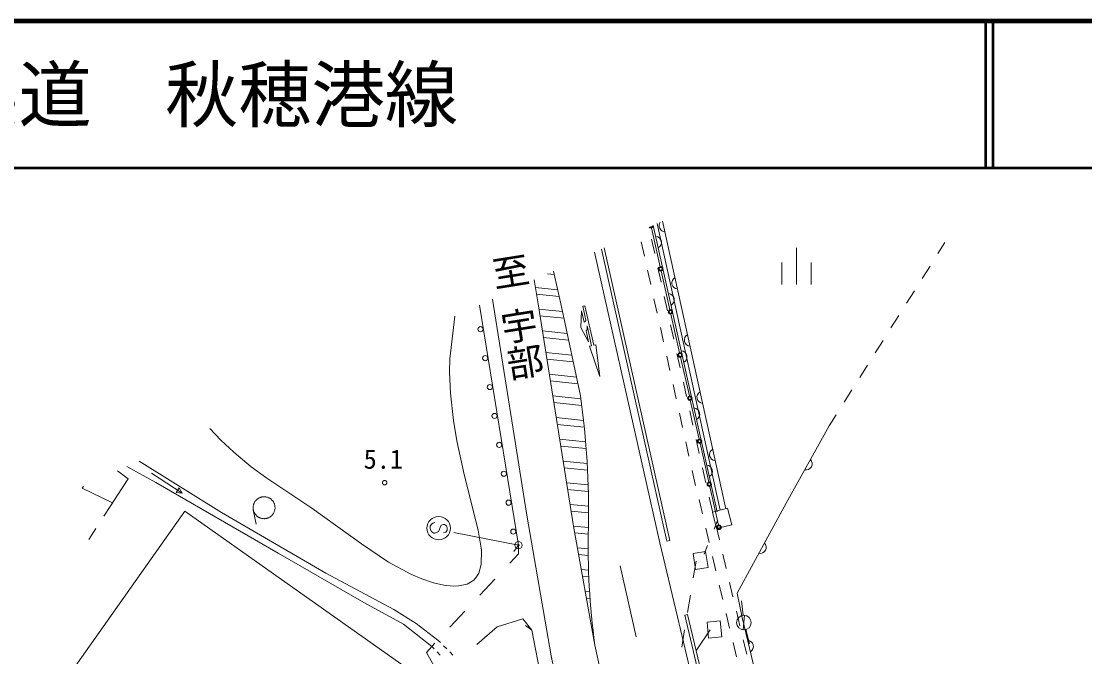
# Model space of a CAD drawing. Units: millimetres, scale not verified. Extents: x 40000 to 680000, y 20000 to 380000.
# Drawn here: x 231923 to 304517, y 336600 to 380000 of the extents above; entities that cross this region are included whole.
import ezdxf
from ezdxf.enums import TextEntityAlignment as Align

# ---------------------------------------------------------------- set-up
doc = ezdxf.new("R2010")
doc.units = ezdxf.units.MM
doc.header["$LTSCALE"] = 1000
doc.header["$PDMODE"] = 32
doc.header["$PDSIZE"] = 500
for name, color, linetype, lineweight in [('M-BGD', 7, 'Continuous', 13), ('M-BGD-EXST', 7, 'Continuous', 13), ('M-STR-STRC', 7, 'Continuous', 13), ('M-STR-STRD', 7, 'Continuous', 13), ('M-TTL', 2, 'Continuous', 140), ('M-TTL-LINE', 7, 'Continuous', 50)]:
    doc.layers.add(name, color=color, linetype=linetype, lineweight=lineweight)
doc.layers.add('M-TTL-TXT', color=7, linetype='Continuous')
doc.styles.add('@ＭＳ ゴシック', font='')
doc.styles.add('ＭＳ ゴシック', font='')
doc.styles.get('@ＭＳ ゴシック').set_extended_font_data('@MS Gothic')
doc.styles.get('ＭＳ ゴシック').set_extended_font_data('MS Gothic')

msp = doc.modelspace()

# ---------------------------------------------------------------- linework, layer by layer
at = {"layer": 'M-BGD'}
for p, q in [((274939, 365886), (275536, 363237)), ((279424, 346500), (275068, 366058)), ((275329, 366178), (279626, 346608)), ((275701, 366348), (280017, 346694)), ((274246, 364943), (274463, 363967)), ((274946, 365112), (275163, 364136)), ((284842, 362030), (284842, 364530)), ((294489, 364129), (294973, 364898)), ((274680, 362991), (274897, 362015)), ((275380, 363160), (275597, 362184)), ((283842, 362030), (283842, 363530)), ((285842, 362030), (285842, 363530)), ((293422, 362437), (293955, 363283)), ((275602, 362944), (276200, 360295)), ((292356, 360745), (292889, 361591)), ((275114, 361038), (275332, 360062)), ((275814, 361208), (276031, 360232)), ((263206, 360620), (265860, 344219)), ((261183, 356940), (261525, 359850)), ((276266, 360002), (276863, 357353)), ((291290, 359053), (291823, 359899)), ((275549, 359086), (275766, 358110)), ((276248, 359256), (276466, 358279)), ((290223, 357361), (290757, 358207)), ((276683, 357303), (276900, 356327)), ((261160, 356045), (261183, 356940)), ((275983, 357134), (276200, 356158)), ((276929, 357060), (277527, 354411)), ((289157, 355669), (289690, 356515)), ((261223, 354595), (261160, 356045)), ((276417, 355182), (276634, 354206)), ((277117, 355351), (277334, 354375)), ((261422, 352724), (261223, 354595)), ((288091, 353977), (288624, 354823)), ((277593, 354118), (278190, 351469)), ((276852, 353229), (277069, 352253)), ((277551, 353399), (277768, 352423)), ((287073, 352362), (287558, 353131)), ((244797, 352181), (245547, 351400)), ((261653, 351342), (261422, 352724)), ((284132, 347081), (287073, 352362)), ((245547, 351400), (246430, 350566)), ((277986, 351446), (278203, 350470)), ((262153, 349044), (261653, 351342)), ((277286, 351277), (277503, 350301)), ((278256, 351176), (278854, 348527)), ((239964, 349965), (245591, 346457)), ((246430, 350566), (247610, 349574)), ((239211, 348744), (238487, 349288)), ((241106, 348500), (239139, 349587)), ((247610, 349574), (248694, 348790)), ((277720, 349325), (277836, 348803)), ((278420, 349494), (278537, 348969)), ((238493, 347636), (239211, 348744)), ((240822, 349147), (242910, 347772)), ((249454, 343684), (241106, 348500)), ((248694, 348790), (251749, 346748)), ((256579, 348495), (256578, 348487)), ((256578, 348487), (256578, 348479)), ((256578, 348479), (256579, 348471)), ((256581, 348510), (256579, 348502)), ((256579, 348502), (256579, 348495)), ((256579, 348471), (256580, 348463)), ((256580, 348463), (256581, 348456)), ((256582, 348518), (256581, 348510)), ((256581, 348456), (256582, 348448)), ((256584, 348525), (256582, 348518)), ((256586, 348533), (256584, 348525)), ((256589, 348540), (256586, 348533)), ((256592, 348547), (256589, 348540)), ((256596, 348554), (256592, 348547)), ((256600, 348561), (256596, 348554)), ((256604, 348568), (256600, 348561)), ((256609, 348574), (256604, 348568)), ((256614, 348580), (256609, 348574)), ((256619, 348586), (256614, 348580)), ((256624, 348592), (256619, 348586)), ((256630, 348597), (256624, 348592)), ((256636, 348602), (256630, 348597)), ((256643, 348607), (256636, 348602)), ((256649, 348611), (256643, 348607)), ((256656, 348615), (256649, 348611)), ((256663, 348619), (256656, 348615)), ((256670, 348622), (256663, 348619)), ((256677, 348625), (256670, 348622)), ((256685, 348627), (256677, 348625)), ((256692, 348629), (256685, 348627)), ((256700, 348631), (256692, 348629)), ((256708, 348632), (256700, 348631)), ((256716, 348633), (256708, 348632)), ((256723, 348634), (256716, 348633)), ((256731, 348634), (256723, 348634)), ((256739, 348633), (256731, 348634)), ((256747, 348632), (256739, 348633)), ((256755, 348631), (256747, 348632)), ((256762, 348630), (256755, 348631)), ((256770, 348628), (256762, 348630)), ((256777, 348625), (256770, 348628)), ((256785, 348623), (256777, 348625)), ((256792, 348619), (256785, 348623)), ((256799, 348616), (256792, 348619)), ((256806, 348612), (256799, 348616)), ((256812, 348608), (256806, 348612)), ((256819, 348603), (256812, 348608)), ((256825, 348598), (256819, 348603)), ((256831, 348593), (256825, 348598)), ((256836, 348588), (256831, 348593)), ((256842, 348582), (256836, 348588)), ((256847, 348576), (256842, 348582)), ((256851, 348569), (256847, 348576)), ((256856, 348563), (256851, 348569)), ((256860, 348556), (256856, 348563)), ((256863, 348549), (256860, 348556)), ((256866, 348542), (256863, 348549)), ((256869, 348535), (256866, 348542)), ((256872, 348527), (256869, 348535)), ((256874, 348519), (256872, 348527)), ((256875, 348512), (256874, 348519)), ((256874, 348449), (256876, 348457)), ((256877, 348504), (256875, 348512)), ((256876, 348457), (256877, 348465)), ((256878, 348496), (256877, 348504)), ((256877, 348465), (256878, 348473)), ((256878, 348488), (256878, 348496)), ((256878, 348481), (256878, 348488)), ((256878, 348473), (256878, 348481)), ((263113, 345241), (262153, 349044)), ((277836, 348803), (277955, 348302)), ((278537, 348969), (278656, 348469)), ((236177, 348229), (236079, 348122)), ((236079, 348122), (238152, 347108)), ((242494, 347822), (242700, 348135)), ((242910, 347772), (242494, 347822)), ((242700, 348135), (242910, 347772)), ((256582, 348448), (256585, 348440)), ((256585, 348440), (256587, 348433)), ((256587, 348433), (256590, 348425)), ((256590, 348425), (256593, 348418)), ((256593, 348418), (256597, 348411)), ((256597, 348411), (256601, 348405)), ((256601, 348405), (256605, 348398)), ((256605, 348398), (256610, 348392)), ((256610, 348392), (256615, 348386)), ((256615, 348386), (256620, 348380)), ((256620, 348380), (256626, 348374)), ((256626, 348374), (256631, 348369)), ((256631, 348369), (256637, 348364)), ((256637, 348364), (256644, 348360)), ((256644, 348360), (256650, 348355)), ((256650, 348355), (256657, 348351)), ((256657, 348351), (256664, 348348)), ((256664, 348348), (256672, 348345)), ((256672, 348345), (256679, 348342)), ((256679, 348342), (256686, 348340)), ((256686, 348340), (256694, 348338)), ((256694, 348338), (256702, 348336)), ((256702, 348336), (256709, 348335)), ((256709, 348335), (256717, 348334)), ((256717, 348334), (256725, 348334)), ((256725, 348334), (256733, 348334)), ((256733, 348334), (256741, 348334)), ((256741, 348334), (256749, 348335)), ((256749, 348335), (256756, 348336)), ((256756, 348336), (256764, 348338)), ((256764, 348338), (256772, 348340)), ((256772, 348340), (256779, 348343)), ((256779, 348343), (256786, 348345)), ((256786, 348345), (256793, 348349)), ((256793, 348349), (256800, 348352)), ((256800, 348352), (256807, 348356)), ((256807, 348356), (256814, 348361)), ((256814, 348361), (256820, 348365)), ((256820, 348365), (256826, 348370)), ((256826, 348370), (256832, 348375)), ((256832, 348375), (256838, 348381)), ((256838, 348381), (256843, 348387)), ((256843, 348387), (256848, 348393)), ((256848, 348393), (256852, 348399)), ((256852, 348399), (256856, 348406)), ((256856, 348406), (256860, 348413)), ((256860, 348413), (256864, 348420)), ((256864, 348420), (256867, 348427)), ((256867, 348427), (256870, 348434)), ((256870, 348434), (256872, 348442)), ((256872, 348442), (256874, 348449)), ((278920, 348234), (279517, 345584)), ((238043, 346939), (238493, 347636)), ((247787, 347025), (247775, 346988)), ((247801, 347062), (247787, 347025)), ((247817, 347098), (247801, 347062)), ((247835, 347133), (247817, 347098)), ((247854, 347167), (247835, 347133)), ((247875, 347200), (247854, 347167)), ((247898, 347232), (247875, 347200)), ((247923, 347263), (247898, 347232)), ((247949, 347292), (247923, 347263)), ((247976, 347320), (247949, 347292)), ((248006, 347346), (247976, 347320)), ((248036, 347371), (248006, 347346)), ((248068, 347395), (248036, 347371)), ((248100, 347416), (248068, 347395)), ((248134, 347436), (248100, 347416)), ((248169, 347454), (248134, 347436)), ((248205, 347470), (248169, 347454)), ((248242, 347484), (248205, 347470)), ((248279, 347497), (248242, 347484)), ((248317, 347507), (248279, 347497)), ((248355, 347516), (248317, 347507)), ((248394, 347522), (248355, 347516)), ((248433, 347526), (248394, 347522)), ((248472, 347528), (248433, 347526)), ((248511, 347529), (248472, 347528)), ((248550, 347527), (248511, 347529)), ((248590, 347523), (248550, 347527)), ((248628, 347517), (248590, 347523)), ((248667, 347509), (248628, 347517)), ((248705, 347499), (248667, 347509)), ((248742, 347487), (248705, 347499)), ((248779, 347473), (248742, 347487)), ((248815, 347458), (248779, 347473)), ((248850, 347440), (248815, 347458)), ((248884, 347420), (248850, 347440)), ((248917, 347399), (248884, 347420)), ((248949, 347376), (248917, 347399)), ((248980, 347352), (248949, 347376)), ((249009, 347326), (248980, 347352)), ((249037, 347298), (249009, 347326)), ((249063, 347269), (249037, 347298)), ((249088, 347239), (249063, 347269)), ((249111, 347207), (249088, 347239)), ((249133, 347174), (249111, 347207)), ((249153, 347140), (249133, 347174)), ((249171, 347105), (249153, 347140)), ((249187, 347070), (249171, 347105)), ((249201, 347033), (249187, 347070)), ((249214, 346996), (249201, 347033)), ((278187, 347329), (278418, 346356)), ((278887, 347496), (279118, 346523)), ((280785, 340948), (284132, 347081)), ((243085, 346542), (233494, 332977)), ((237558, 346191), (238043, 346939)), ((258617, 335561), (243085, 346542)), ((245591, 346457), (252715, 342298)), ((247748, 346834), (247746, 346794)), ((247746, 346794), (247746, 346755)), ((247746, 346755), (247748, 346716)), ((247752, 346873), (247748, 346834)), ((247748, 346716), (247753, 346677)), ((247758, 346911), (247752, 346873)), ((247753, 346677), (247759, 346638)), ((247766, 346950), (247758, 346911)), ((247947, 345656), (247759, 346638)), ((247759, 346638), (247767, 346600)), ((247775, 346988), (247766, 346950)), ((247767, 346600), (247778, 346562)), ((247778, 346562), (247790, 346525)), ((247790, 346525), (247804, 346488)), ((247804, 346488), (247821, 346452)), ((247821, 346452), (247839, 346417)), ((247839, 346417), (247858, 346383)), ((247858, 346383), (247880, 346351)), ((247880, 346351), (247903, 346319)), ((247903, 346319), (247928, 346289)), ((247928, 346289), (247955, 346260)), ((249043, 346266), (249069, 346295)), ((249069, 346295), (249093, 346326)), ((249093, 346326), (249116, 346357)), ((249116, 346357), (249137, 346391)), ((249137, 346391), (249157, 346425)), ((249157, 346425), (249174, 346460)), ((249174, 346460), (249190, 346496)), ((249190, 346496), (249204, 346532)), ((249204, 346532), (249216, 346570)), ((249224, 346958), (249214, 346996)), ((249216, 346570), (249226, 346608)), ((249232, 346920), (249224, 346958)), ((249226, 346608), (249234, 346646)), ((249239, 346881), (249232, 346920)), ((249234, 346646), (249240, 346685)), ((249243, 346842), (249239, 346881)), ((249240, 346685), (249244, 346724)), ((249245, 346803), (249243, 346842)), ((249244, 346724), (249246, 346763)), ((249246, 346763), (249245, 346803)), ((251749, 346748), (255142, 344302)), ((279101, 346474), (280143, 346741)), ((279389, 345348), (279101, 346474)), ((280143, 346741), (280432, 345615)), ((247955, 346260), (247982, 346232)), ((247982, 346232), (248012, 346206)), ((248012, 346206), (248042, 346181)), ((248042, 346181), (248074, 346158)), ((248074, 346158), (248107, 346137)), ((248107, 346137), (248142, 346118)), ((248142, 346118), (248177, 346100)), ((248177, 346100), (248213, 346084)), ((248213, 346084), (248249, 346071)), ((248249, 346071), (248287, 346059)), ((248287, 346059), (248325, 346049)), ((248325, 346049), (248363, 346041)), ((248363, 346041), (248402, 346035)), ((248402, 346035), (248441, 346031)), ((248441, 346031), (248480, 346029)), ((248480, 346029), (248520, 346029)), ((248520, 346029), (248559, 346032)), ((248559, 346032), (248598, 346036)), ((248598, 346036), (248636, 346042)), ((248636, 346042), (248675, 346051)), ((248675, 346051), (248713, 346061)), ((248713, 346061), (248750, 346073)), ((248750, 346073), (248787, 346088)), ((248787, 346088), (248822, 346104)), ((248822, 346104), (248857, 346122)), ((248857, 346122), (248891, 346142)), ((248891, 346142), (248924, 346163)), ((248924, 346163), (248956, 346186)), ((248956, 346186), (248986, 346211)), ((248986, 346211), (249015, 346238)), ((249015, 346238), (249043, 346266)), ((279447, 345910), (279211, 345321)), ((279350, 345550), (279581, 344577)), ((280432, 345615), (279389, 345348)), ((236531, 344603), (237015, 345351)), ((263339, 343877), (263113, 345241)), ((278649, 345384), (278880, 344411)), ((255142, 344302), (256998, 343052)), ((265860, 344219), (265550, 343789)), ((265860, 344219), (265869, 343623)), ((278765, 344206), (278529, 343616)), ((255299, 340305), (249454, 343684)), ((263321, 342895), (263339, 343877)), ((265869, 343623), (265284, 342997)), ((277779, 343647), (278636, 343781)), ((277947, 342560), (277779, 343647)), ((278636, 343781), (278805, 342693)), ((279112, 343438), (279343, 342465)), ((279812, 343604), (280043, 342631)), ((256998, 343052), (258512, 342232)), ((263155, 342311), (263321, 342895)), ((277984, 343116), (277798, 341998)), ((278805, 342693), (277947, 342560)), ((252715, 342298), (257347, 339822)), ((258512, 342232), (259263, 341915)), ((262813, 341830), (263004, 342047)), ((263004, 342047), (263155, 342311)), ((259263, 341915), (260065, 341647)), ((260065, 341647), (260757, 341487)), ((260757, 341487), (261399, 341421)), ((261399, 341421), (261775, 341432)), ((261775, 341432), (262364, 341558)), ((262364, 341558), (262813, 341830)), ((264260, 341902), (263235, 340806)), ((279574, 341492), (279806, 340519)), ((280275, 341659), (280506, 340686)), ((277600, 340815), (277403, 339631)), ((281128, 339280), (280785, 340948)), ((258013, 338819), (255299, 340305)), ((257347, 339822), (258887, 338872)), ((262210, 339711), (261186, 338615)), ((264401, 338635), (266172, 339187)), ((266172, 339187), (266783, 338424)), ((278740, 338958), (279642, 339041)), ((279642, 339041), (279742, 337957)), ((280037, 339546), (280156, 339046)), ((280156, 339046), (280276, 338547)), ((280737, 339713), (280856, 339212)), ((280856, 339214), (280975, 338721)), ((283003, 331493), (281128, 339280)), ((259953, 337298), (258013, 338819)), ((258887, 338872), (260366, 337739)), ((263025, 337425), (264401, 338635)), ((266345, 338722), (266783, 338424)), ((266783, 338424), (268486, 329470)), ((277206, 338447), (277009, 337263)), ((278943, 338431), (278018, 337046)), ((278839, 337874), (278740, 338958)), ((260366, 337739), (260542, 337564)), ((279742, 337957), (278839, 337874)), ((280510, 337575), (280744, 336602)), ((281209, 337749), (281443, 336777)), ((260161, 337520), (259576, 336894)), ((259576, 336894), (260521, 335224)), ((259953, 337298), (260104, 337141)), ((260312, 336925), (260519, 336708)), ((260755, 337353), (260967, 337141)), ((261180, 336929), (261392, 336718))]:
    msp.add_line(p, q, dxfattribs=at)
for centre, radius in [((275569, 363091), 150), ((275569, 363091), 120), ((275569, 363091), 100), ((276233, 360148), 150), ((276233, 360148), 120), ((276233, 360148), 100), ((263271, 358968), 175), ((263591, 356993), 175), ((276896, 357206), 150), ((276896, 357206), 120), ((276896, 357206), 100), ((263910, 355019), 175), ((277560, 354264), 150), ((277560, 354264), 120), ((277560, 354264), 100), ((264229, 353045), 175), ((278223, 351322), 150), ((278223, 351322), 120), ((278223, 351322), 100), ((264549, 351070), 175), ((264868, 349096), 175), ((278887, 348380), 150), ((278887, 348380), 120), ((278887, 348380), 100), ((265188, 347122), 175), ((279550, 345438), 150), ((279550, 345438), 120), ((265507, 345147), 175), ((279550, 345438), 100)]:
    msp.add_circle(centre, radius, dxfattribs=at)
for centre, radius, start, end in [((274906, 366033), 150, 221.80067, 7.45594), ((274906, 366033), 120, 226.2859, 2.97071), ((274906, 366033), 100, 230.9155, 358.34111), ((275888, 366039), 417, 145.1815, 266.12493), ((275209, 364888), 417, 298.81502, 86.29461), ((276746, 362133), 417, 118.64534, 266.12493), ((276079, 360983), 417, 298.81502, 86.29461), ((277604, 358226), 417, 118.64534, 266.12493), ((276948, 357079), 417, 298.81502, 86.29461), ((278462, 354319), 417, 118.64534, 266.12493), ((277818, 353175), 417, 298.81502, 86.29461), ((279320, 350412), 417, 118.64534, 266.12493), ((285500, 349778), 417, 257.14132, 44.62091), ((278687, 349270), 417, 298.81502, 86.29461), ((282356, 344071), 417, 257.63954, 45.11913), ((281484, 337304), 417, 299.79834, 87.27793)]:
    msp.add_arc(centre, radius, start, end, dxfattribs=at)
at = {"layer": 'M-BGD-EXST'}
for p, q in [((281196, 339433), (281087, 340427)), ((281300, 339433), (281200, 338438)), ((281380, 338453), (281641, 337488))]:
    msp.add_line(p, q, dxfattribs=at)
msp.add_circle((281250, 338936), 500, dxfattribs=at)
at = {"layer": 'M-STR-STRC'}
for p, q in [((275508, 344372), (271064, 364223)), ((267200, 360695), (266944, 362334)), ((267835, 362742), (268298, 362695)), ((268245, 362930), (268840, 360292)), ((268530, 361666), (267024, 361820)), ((266444, 346276), (264085, 361023)), ((267096, 361360), (268634, 361203)), ((269617, 345522), (267200, 360695)), ((268865, 360174), (267257, 360339)), ((268840, 360292), (270101, 354412)), ((270118, 359091), (270167, 360218)), ((270342, 359446), (270167, 360218)), ((270246, 360540), (270391, 360573)), ((270464, 359575), (270246, 360540)), ((271002, 357871), (270391, 360573)), ((267330, 359879), (268964, 359712)), ((270342, 359446), (270466, 359551)), ((270466, 359551), (270464, 359575)), ((269185, 358684), (267493, 358857)), ((270647, 358095), (270118, 359091)), ((270473, 358867), (270548, 358949)), ((270647, 358095), (270473, 358867)), ((270548, 358949), (270552, 359189)), ((270858, 357838), (270552, 359189)), ((267566, 358397), (269284, 358221)), ((271002, 357871), (271147, 357904)), ((271147, 357904), (271411, 355731)), ((269504, 357194), (267729, 357375)), ((270713, 357805), (270858, 357838)), ((271411, 355731), (270713, 357805)), ((267802, 356915), (269604, 356731)), ((269824, 355703), (267965, 355894)), ((268038, 355434), (269923, 355241)), ((270128, 354215), (268201, 354412)), ((268274, 353952), (270188, 353756)), ((270307, 352739), (268437, 352930)), ((268510, 352470), (270355, 352282)), ((270448, 351267), (268673, 351448)), ((268746, 350989), (270484, 350811)), ((270551, 349799), (268909, 349967)), ((268982, 349507), (270576, 349344)), ((270618, 348334), (269145, 348485)), ((269218, 348025), (270631, 347881)), ((270647, 346874), (269381, 347003)), ((268093, 336664), (266444, 346276)), ((269454, 346543), (270649, 346421)), ((259846, 345512), (259933, 345649)), ((259933, 345649), (260012, 345714)), ((260012, 345714), (260164, 345772)), ((260584, 345584), (260396, 345164)), ((260736, 345642), (260584, 345584)), ((260808, 345635), (260736, 345642)), ((260946, 345548), (260808, 345635)), ((259831, 345367), (259846, 345512)), ((259889, 345215), (259831, 345367)), ((259954, 345135), (259889, 345215)), ((260092, 345048), (259954, 345135)), ((260164, 345041), (260092, 345048)), ((260316, 345099), (260164, 345041)), ((260396, 345164), (260316, 345099)), ((260750, 345056), (260902, 345114)), ((260902, 345114), (260989, 345251)), ((261004, 345396), (260946, 345548)), ((260989, 345251), (261004, 345396)), ((265860, 344219), (261441, 345090)), ((270640, 345417), (269617, 345522)), ((271077, 337379), (269617, 345522)), ((269699, 345061), (270630, 344966)), ((276723, 339319), (275508, 344372)), ((270623, 343961), (269883, 344037)), ((269966, 343576), (270626, 343508)), ((273895, 337949), (272800, 342816)), ((270648, 342501), (270149, 342552)), ((270232, 342091), (270664, 342047)), ((270716, 341036), (270416, 341067)), ((270498, 340606), (270746, 340581)), ((278836, 330453), (276723, 339319)), ((271077, 337379), (272225, 332244)), ((268927, 332546), (268093, 336664))]:
    msp.add_line(p, q, dxfattribs=at)
for centre, radius in [((260417, 345381), 800), ((265860, 344219), 50), ((265860, 344219), 40), ((265860, 344219), 30), ((265860, 344219), 20), ((265860, 344219), 10)]:
    msp.add_circle(centre, radius, dxfattribs=at)
for centre, radius, start, end in [((212010, 346415), 58639, 359.04289, 7.83832), ((320272, 344082), 49650, 178.43865, 187.75917)]:
    msp.add_arc(centre, radius, start, end, dxfattribs=at)
msp.add_point((265860, 344219), dxfattribs=at)
at = {"layer": 'M-STR-STRD'}
for p, q in [((275995, 344486), (271529, 364436)), ((276189, 344531), (271714, 364521)), ((275995, 344486), (276189, 344531)), ((277209, 339436), (277404, 339482)), ((279320, 330580), (277209, 339436)), ((279514, 330631), (277404, 339482))]:
    msp.add_line(p, q, dxfattribs=at)
at = {"layer": 'M-TTL'}
msp.add_line((680000, 380000), (40000, 380000), dxfattribs=at)
at = {"layer": 'M-TTL-LINE'}
for p, q in [((297750, 380000), (297750, 370000)), ((298250, 380000), (298250, 370000)), ((40000, 370000), (680000, 370000))]:
    msp.add_line(p, q, dxfattribs=at)

# ---------------------------------------------------------------- texts
at = {"layer": 'M-BGD', "style": '@ＭＳ ゴシック'}
msp.add_text('至 宇部', height=1833, rotation=279.091, dxfattribs=at).set_placement((265790, 359830), align=Align.MIDDLE_CENTER)
at = {"layer": 'M-BGD', "style": 'ＭＳ ゴシック'}
msp.add_text('5.1', height=1320, dxfattribs=at).set_placement((255292, 349042), align=Align.BOTTOM_LEFT)
at = {"layer": 'M-TTL-TXT', "style": 'ＭＳ ゴシック'}
msp.add_text('一般県道\u3000秋穂港線', height=3666, dxfattribs=at).set_placement((216734, 375000), align=Align.MIDDLE_LEFT)

doc.saveas('drawing.dxf')
